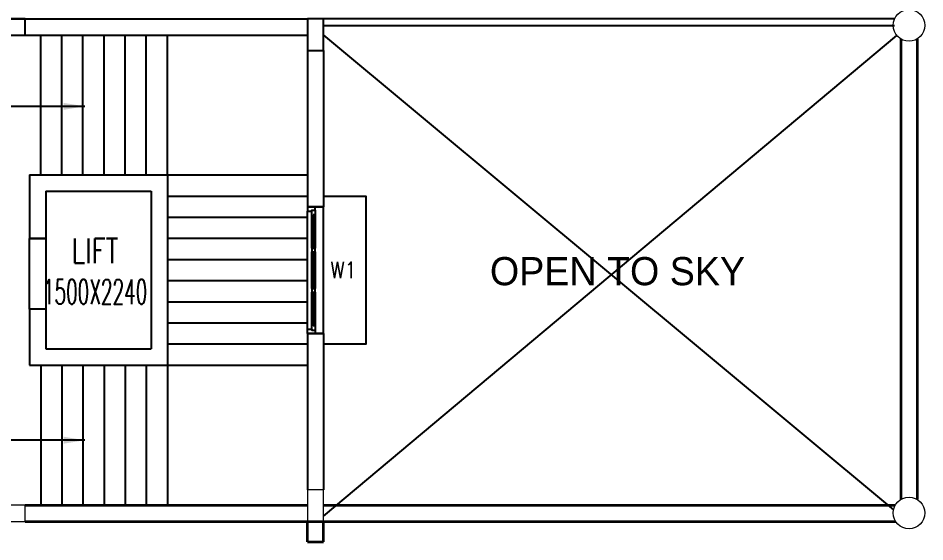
# Model space of a CAD drawing. Extents: x 2733443 to 3206532, y -1516114 to -1264405.
# Drawn here: x 3012115 to 3025003, y -1495214 to -1487777 of the extents above; entities that cross this region are included whole.
import ezdxf
from ezdxf.enums import TextEntityAlignment as Align

# ---------------------------------------------------------------- set-up
doc = ezdxf.new("R2010")
doc.units = 0
doc.header["$MEASUREMENT"] = 0
doc.linetypes.add('1', pattern=[0, 0, 0])
doc.layers.get('0').update_dxf_attribs({"color": 250, "linetype": '1'})
doc.layers.add('Column', color=162, linetype='Continuous', lineweight=13)
doc.layers.add('WALL', color=7, linetype='1', lineweight=35)
doc.layers.add('Plan', color=44, linetype='Continuous')
doc.layers.add('stairscas', color=7, linetype='Continuous')
doc.styles.add('MSK', font='g13f12w.shx')
doc.styles.add('ROMANS', font='romans.shx')
doc.dimstyles.new('MM', dxfattribs={"dimscale": 0, "dimtxt": 230, "dimasz": 60, "dimexe": 100, "dimexo": 0.0625, "dimgap": 25, "dimtad": 0, "dimdec": 0, "dimzin": 0, "dimdsep": 46, "dimtxsty": 'ROMANS', "dimblk": 'OBLIQUE', "dimcen": 0.09, "dimdle": 100, "dimclrd": 5, "dimclre": 5, "dimclrt": 6, "dimadec": 0, "dimazin": 0, "dimtfac": 1, "dimtdec": 0, "dimtofl": 0, "dimtmove": 1, "dimatfit": 3, "dimfxl": 1, "dimfrac": 2, "dimtolj": 1, "dimtzin": 0, "dimarcsym": 0})

# ---------------------------------------------------------------- blocks, each defined once
blk = doc.blocks.new('6w')
at = {"layer": 'Plan'}
for p, q in [((-36, 9.2), (-36, 0)), ((36, 9.2), (36, 0))]:
    blk.add_line(p, q, dxfattribs=at)
at = {"layer": 'Plan', "color": 143}
for p, q in [((-36, 9.2), (36, 9.2)), ((-33.5, 2.5), (-12.5, 2.5)), ((-33.5, 0), (33.5, 0)), ((-31, 4), (-31.5, 4)), ((-31.5, 3.25), (-31.5, 4)), ((-31.5, 3.61), (-12.5, 3.61)), ((-31.5, 3.25), (-31, 3.25)), ((-31, 4.5), (-31, 4)), ((-31, 2.5), (-31, 3.25)), ((-10.5, 3.61), (10.5, 3.61)), ((-10.5, 2.5), (10.5, 2.5)), ((34, 4.5), (12.5, 4.5)), ((12.5, 3.61), (31.5, 3.61)), ((12.5, 2.5), (33.5, 2.5)), ((31, 4.5), (31, 4)), ((31, 4), (31.5, 4)), ((31.5, 3.25), (31, 3.25)), ((31, 2.5), (31, 3.25)), ((31.5, 4), (31.5, 3.25))]:
    blk.add_line(p, q, dxfattribs=at)
at = {"layer": 'Plan', "color": 40}
for p, q in [((-12.5, 2.5), (-12.5, 4.5)), ((-12.5, 4.5), (-10.5, 4.5)), ((-10.5, 2.5), (-12.5, 2.5)), ((-10.5, 2.5), (-10.5, 4.5)), ((10.5, 4.5), (12.5, 4.5)), ((10.5, 2.5), (10.5, 4.5)), ((12.5, 2.5), (10.5, 2.5)), ((12.5, 2.5), (12.5, 4.5))]:
    blk.add_line(p, q, dxfattribs=at)
for points in [[(-34, 4.5), (-36, 4.5), (-36, 0), (-33.5, 0), (-33.5, 2.5), (-34, 2.5), (-34, 4.5)], [(34, 4.5), (36, 4.5), (36, 0), (33.5, 0), (33.5, 2.5), (34, 2.5), (34, 4.5)]]:
    blk.add_lwpolyline(points, close=True, dxfattribs=at)
at = {"layer": 'Plan', "color": 143}
for points in [[(-12.5, 4.5), (-34, 4.5)], [(10.5, 4.5), (-10.5, 4.5)]]:
    blk.add_lwpolyline(points, dxfattribs=at)
blk = doc.blocks.new('_Oblique')
at = {"color": 0, "linetype": 'ByBlock', "lineweight": -2}
blk.add_line((-0.5, -0.5), (0.5, 0.5), dxfattribs=at)

msp = doc.modelspace()

# ---------------------------------------------------------------- linework, layer by layer
at = {"layer": 'Column'}
for points in [[(3016456.5884, -1494473.4359), (3016226.5884, -1494473.4359), (3016226.5884, -1494923.4359), (3016456.5884, -1494923.4359)], [(3011763.4867, -1494693.4359), (3011763.4867, -1494923.4359), (3012213.4867, -1494923.4359), (3012213.4867, -1494693.4359)]]:
    msp.add_lwpolyline(points, close=True, dxfattribs=at)
at = {"layer": 'Column', "color": 3}
for centre in [(3024778.265, -1487880.9359), (3024778.265, -1494803.4359)]:
    msp.add_circle(centre, 225, dxfattribs=at)
at = {"layer": 'stairscas', "color": 251, "ltscale": 500}
for p, q in [((3011763.4867, -1487788.4359), (3016226.5884, -1487788.4359)), ((3024573.1583, -1487788.4359), (3016456.5884, -1487788.4359)), ((3024573.1583, -1487888.4359), (3016456.5884, -1487888.4359)), ((3011763.4867, -1488018.4359), (3016226.5884, -1488018.4359)), ((3012436.5884, -1490003.4359), (3012436.5884, -1488018.4359)), ((3012736.5884, -1490003.4359), (3012736.5884, -1488018.4359)), ((3013036.5884, -1490003.4359), (3013036.5884, -1488018.4359)), ((3013336.5884, -1490003.4359), (3013336.5884, -1488018.4359)), ((3013636.5884, -1490003.4359), (3013636.5884, -1488018.4359)), ((3013936.5884, -1490003.4359), (3013936.5884, -1488018.4359)), ((3014236.5884, -1490003.4359), (3014236.5884, -1488018.4359)), ((3016456.5884, -1488018.4359), (3024558.0421, -1494757.3182)), ((3016456.5884, -1494848.4359), (3024604.2667, -1488023.5879)), ((3016226.5884, -1488238.4359), (3016226.5884, -1490455.9359)), ((3016456.5884, -1488238.4359), (3016456.5884, -1490455.9359)), ((3012276.5884, -1490003.4359), (3012276.5884, -1490907.968)), ((3012276.5884, -1490003.4359), (3014236.5884, -1490003.4359)), ((3014236.5884, -1490003.4359), (3016226.5884, -1490003.4359)), ((3014236.5884, -1490003.4359), (3014236.5884, -1492703.4359)), ((3012506.5884, -1490233.4359), (3012506.5884, -1490907.968)), ((3012506.5884, -1490233.4359), (3014006.5884, -1490233.4359)), ((3014006.5884, -1490233.4359), (3014006.5884, -1492473.4359)), ((3014236.5884, -1490303.4359), (3016226.5884, -1490303.4359)), ((3016226.5884, -1490455.9359), (3016456.5884, -1490455.9359)), ((3014236.5884, -1490603.4359), (3016226.5884, -1490603.4359)), ((3012506.5884, -1490907.968), (3012276.5884, -1490907.968)), ((3014236.5884, -1490903.4359), (3016226.5884, -1490903.4359)), ((3014236.5884, -1491203.4359), (3016226.5884, -1491203.4359)), ((3014236.5884, -1491503.4359), (3016226.5884, -1491503.4359)), ((3012506.5884, -1491907.968), (3012276.5884, -1491907.968)), ((3012276.5884, -1491907.968), (3012276.5884, -1492703.4359)), ((3012506.5884, -1491907.968), (3012506.5884, -1492473.4359)), ((3014236.5884, -1491803.4359), (3016226.5884, -1491803.4359)), ((3014236.5884, -1492103.4359), (3016226.5884, -1492103.4359)), ((3016226.5884, -1492255.9359), (3016226.5884, -1494473.4359)), ((3016226.5884, -1492255.9359), (3016456.5884, -1492255.9359)), ((3016456.5884, -1492255.9359), (3016456.5884, -1494473.4359)), ((3014236.5884, -1492403.4359), (3016226.5884, -1492403.4359)), ((3012506.5884, -1492473.4359), (3014006.5884, -1492473.4359)), ((3012276.5884, -1492703.4359), (3014236.5884, -1492703.4359)), ((3012436.5884, -1492703.4359), (3012436.5884, -1494693.4359)), ((3012736.5884, -1492703.4359), (3012736.5884, -1494693.4359)), ((3013036.5884, -1492703.4359), (3013036.5884, -1494693.4359)), ((3013336.5884, -1492703.4359), (3013336.5884, -1494693.4359)), ((3013636.5884, -1492703.4359), (3013636.5884, -1494693.4359)), ((3013936.5884, -1492703.4359), (3013936.5884, -1494693.4359)), ((3014236.5884, -1492703.4359), (3016226.5884, -1492703.4359)), ((3014236.5884, -1492703.4359), (3014236.5884, -1494693.4359))]:
    msp.add_line(p, q, dxfattribs=at)
for points in [[(3011763.4867, -1487788.4359), (3011763.4867, -1488018.4359), (3012213.4867, -1488018.4359), (3012213.4867, -1487788.4359)], [(3016456.5884, -1487788.4359), (3016226.5884, -1487788.4359), (3016226.5884, -1488238.4359), (3016456.5884, -1488238.4359)], [(3012276.5884, -1490907.968), (3012506.5884, -1490907.968), (3012506.5884, -1491907.968), (3012276.5884, -1491907.968)]]:
    msp.add_lwpolyline(points, close=True, dxfattribs=at)
msp.add_lwpolyline([(3016456.5883, -1490305.9359), (3017056.5884, -1490305.9359), (3017056.5884, -1492405.9359), (3016456.5883, -1492405.9359)], dxfattribs=at)
at = {"layer": 'WALL'}
for p, q in [((3024663.265, -1488074.3267), (3024663.265, -1494610.0451)), ((3024893.265, -1488074.3267), (3024893.265, -1494610.0451)), ((3012213.4867, -1494693.4359), (3016226.5884, -1494693.4359)), ((3016456.5884, -1494693.4359), (3024581.9872, -1494693.4359)), ((3012213.4867, -1494923.4359), (3024587.9364, -1494923.4359)), ((3016226.5884, -1495213.7642), (3016226.5884, -1494923.4359)), ((3016456.5884, -1495213.7642), (3016456.5884, -1494928.2606)), ((3016226.5884, -1495213.7642), (3016456.5884, -1495213.7642))]:
    msp.add_line(p, q, dxfattribs=at)
at = {"layer": 'WALL', "linetype": 'ByBlock'}
msp.add_line((3016226.5884, -1495213.7642), (3016456.5884, -1495213.7642), dxfattribs=at)

# ---------------------------------------------------------------- block references
at = {"layer": 'stairscas', "color": 251, "ltscale": 500, "xscale": -25, "yscale": 25, "zscale": 24.99999999999242, "rotation": 270}
msp.add_blockref('6w', (3016226.5884, -1491355.9359), dxfattribs=at)

# ---------------------------------------------------------------- texts
at = {"layer": 'stairscas', "color": 251, "ltscale": 500, "style": 'ROMANS', "width": 0.85}
msp.add_text('W1', height=230, dxfattribs=at).set_placement((3016739.9225, -1491468.1165), align=Align.CENTER)
at = {"layer": 'stairscas', "color": 251, "ltscale": 500, "attachment_point": 8}
for s, insert, char_height, width, style in [('{\\W0.75;LIFT\\P\\W0.55;1500X2240}', (3013208.7739, -1491838.2661), 350, 1732.234699, 'ROMANS'), ('OPEN TO SKY', (3020634.2178, -1491575.3715), 400, 8187.231718, 'MSK')]:
    msp.add_mtext(s, dxfattribs=dict(at, insert=insert, char_height=char_height, width=width, style=style))

# ---------------------------------------------------------------- leaders
at = {"layer": 'stairscas', "color": 251, "ltscale": 500}
for points in [[(3013062.1357, -1489029.484), (3011977.4943, -1489029.484)], [(3013062.1357, -1493770.4814), (3011977.4943, -1493770.4814)]]:
    msp.add_leader(points, dimstyle='MM', override={"dimscale": 1, "dimasz": 300, "dimclrd": 256}, dxfattribs=at)

doc.saveas('drawing.dxf')
